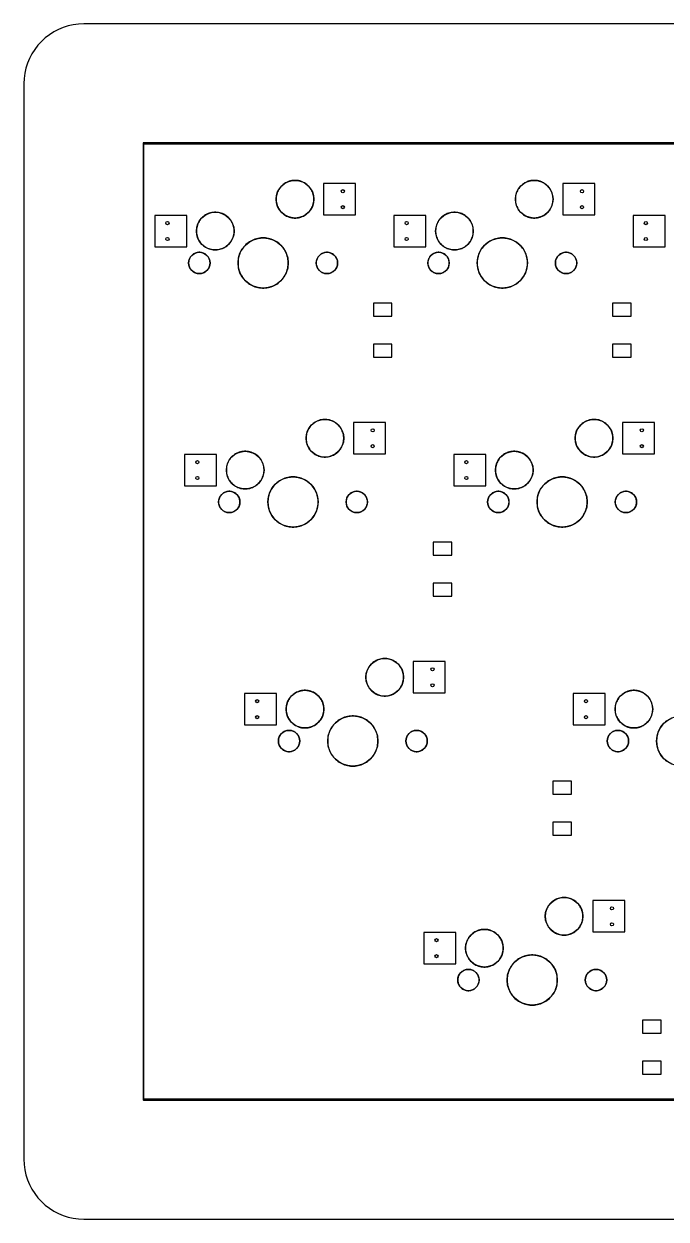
# Model space of a CAD drawing. Header units: millimetres. Extents: x 0 to 248, y 0 to 95.
# Drawn here: x 0 to 51.1, y 0 to 95.2 of the extents above; entities that cross this region are included whole.
import ezdxf

# ---------------------------------------------------------------- set-up
doc = ezdxf.new("R2010")
doc.units = ezdxf.units.MM

msp = doc.modelspace()

# ---------------------------------------------------------------- linework, layer by layer
at = {"layer": '16_copper'}
for points in [[(26.415, 82.53), (23.865, 82.53), (23.865, 80.03), (26.415, 80.03)], [(45.465, 82.53), (42.915, 82.53), (42.915, 80.03), (45.465, 80.03)], [(12.965, 79.99), (10.415, 79.99), (10.415, 77.49), (12.965, 77.49)], [(32.015, 79.99), (29.465, 79.99), (29.465, 77.49), (32.015, 77.49)], [(51.065, 79.99), (48.515, 79.99), (48.515, 77.49), (51.065, 77.49)], [(29.312, 72.996), (27.838, 72.996), (27.838, 71.959), (29.312, 71.959)], [(48.362, 72.996), (46.888, 72.996), (46.888, 71.959), (48.362, 71.959)], [(29.312, 69.726), (27.838, 69.726), (27.838, 68.689), (29.312, 68.689)], [(48.362, 69.726), (46.888, 69.726), (46.888, 68.689), (48.362, 68.689)], [(28.796, 63.48), (26.246, 63.48), (26.246, 60.98), (28.796, 60.98)], [(50.227, 63.48), (47.678, 63.48), (47.678, 60.98), (50.227, 60.98)], [(15.346, 60.94), (12.796, 60.94), (12.796, 58.44), (15.346, 58.44)], [(36.778, 60.94), (34.227, 60.94), (34.227, 58.44), (36.778, 58.44)], [(34.075, 53.946), (32.601, 53.946), (32.601, 52.909), (34.075, 52.909)], [(34.075, 50.676), (32.601, 50.676), (32.601, 49.639), (34.075, 49.639)], [(33.559, 44.43), (31.009, 44.43), (31.009, 41.93), (33.559, 41.93)], [(20.109, 41.89), (17.559, 41.89), (17.559, 39.39), (20.109, 39.39)], [(46.303, 41.89), (43.753, 41.89), (43.753, 39.39), (46.303, 39.39)], [(43.599, 34.896), (42.126, 34.896), (42.126, 33.859), (43.599, 33.859)], [(43.599, 31.626), (42.126, 31.626), (42.126, 30.589), (43.599, 30.589)], [(47.846, 25.38), (45.296, 25.38), (45.296, 22.88), (47.846, 22.88)], [(34.396, 22.84), (31.846, 22.84), (31.846, 20.34), (34.396, 20.34)], [(50.743, 15.846), (49.269, 15.846), (49.269, 14.809), (50.743, 14.809)], [(50.743, 12.576), (49.269, 12.576), (49.269, 11.539), (50.743, 11.539)]]:
    msp.add_lwpolyline(points, close=True, dxfattribs=at)
at = {"layer": '1_copper'}
msp.add_lwpolyline([(238.125, 85.763), (9.525, 85.763), (9.524, 85.763), (9.523, 85.763), (9.517, 85.761), (9.51, 85.76), (9.509, 85.759), (9.508, 85.759), (9.503, 85.755), (9.497, 85.751), (9.497, 85.75), (9.496, 85.75), (9.493, 85.744), (9.489, 85.738), (9.489, 85.737), (9.489, 85.736), (9.487, 85.725), (9.487, 9.525), (9.487, 9.524), (9.487, 9.523), (9.489, 9.517), (9.49, 9.51), (9.491, 9.509), (9.491, 9.508), (9.495, 9.503), (9.499, 9.497), (9.5, 9.497), (9.5, 9.496), (9.506, 9.493), (9.512, 9.489), (9.513, 9.489), (9.514, 9.489), (9.525, 9.487), (238.125, 9.487)], dxfattribs=at)
msp.add_lwpolyline([(9.563, 9.563), (9.563, 85.687), (238.087, 85.687), (238.087, 9.563)], close=True, dxfattribs=at)
at = {"layer": 'drills_NPTH'}
for centre, radius in [((21.59, 81.28), 1.5), ((40.64, 81.28), 1.5), ((15.24, 78.74), 1.5), ((34.29, 78.74), 1.5), ((19.05, 76.2), 2), ((38.1, 76.2), 2), ((13.97, 76.2), 0.85), ((24.13, 76.2), 0.85), ((33.02, 76.2), 0.85), ((43.18, 76.2), 0.85), ((23.971, 62.23), 1.5), ((45.403, 62.23), 1.5), ((17.621, 59.69), 1.5), ((39.053, 59.69), 1.5), ((21.431, 57.15), 2), ((42.863, 57.15), 2), ((16.351, 57.15), 0.85), ((26.511, 57.15), 0.85), ((37.782, 57.15), 0.85), ((47.943, 57.15), 0.85), ((28.734, 43.18), 1.5), ((22.384, 40.64), 1.5), ((48.578, 40.64), 1.5), ((26.194, 38.1), 2), ((52.388, 38.1), 2), ((21.114, 38.1), 0.85), ((31.274, 38.1), 0.85), ((47.308, 38.1), 0.85), ((43.021, 24.13), 1.5), ((36.671, 21.59), 1.5), ((40.481, 19.05), 2), ((35.401, 19.05), 0.85), ((45.561, 19.05), 0.85)]:
    msp.add_circle(centre, radius, dxfattribs=at)
at = {"layer": 'drills_PTH'}
for centre in [(25.4, 81.915), (44.45, 81.915), (25.4, 80.645), (44.45, 80.645), (11.43, 79.375), (30.48, 79.375), (49.53, 79.375), (11.43, 78.105), (30.48, 78.105), (49.53, 78.105), (27.781, 62.865), (49.213, 62.865), (27.781, 61.595), (49.213, 61.595), (13.811, 60.325), (35.242, 60.325), (13.811, 59.055), (35.242, 59.055), (32.544, 43.815), (32.544, 42.545), (18.574, 41.275), (44.768, 41.275), (18.574, 40.005), (44.768, 40.005), (46.831, 24.765), (46.831, 23.495), (32.861, 22.225), (32.861, 20.955)]:
    msp.add_circle(centre, 0.125, dxfattribs=at)
at = {"layer": 'holes'}
for points in [[(20.09, 81.226), (20.098, 81.12), (20.113, 81.014), (20.136, 80.909), (20.166, 80.806), (20.203, 80.706), (20.248, 80.608), (20.299, 80.514), (20.357, 80.424), (20.421, 80.338), (20.491, 80.257), (20.567, 80.181), (20.648, 80.111), (20.734, 80.047), (20.824, 79.989), (20.918, 79.938), (21.016, 79.893), (21.116, 79.856), (21.219, 79.826), (21.324, 79.803), (21.43, 79.788), (21.536, 79.78), (21.644, 79.78), (21.75, 79.788), (21.857, 79.803), (21.961, 79.826), (22.064, 79.856), (22.164, 79.893), (22.262, 79.938), (22.356, 79.989), (22.446, 80.047), (22.532, 80.111), (22.613, 80.181), (22.689, 80.257), (22.759, 80.338), (22.823, 80.424), (22.881, 80.514), (22.932, 80.608), (22.977, 80.706), (23.014, 80.806), (23.044, 80.909), (23.067, 81.014), (23.082, 81.12), (23.09, 81.226), (23.09, 81.334), (23.082, 81.44), (23.067, 81.547), (23.044, 81.651), (23.014, 81.754), (22.977, 81.854), (22.932, 81.952), (22.881, 82.046), (22.823, 82.136), (22.759, 82.222), (22.689, 82.303), (22.613, 82.379), (22.532, 82.449), (22.446, 82.513), (22.356, 82.571), (22.262, 82.622), (22.164, 82.667), (22.064, 82.704), (21.961, 82.734), (21.857, 82.757), (21.75, 82.772), (21.644, 82.78), (21.536, 82.78), (21.43, 82.772), (21.324, 82.757), (21.219, 82.734), (21.116, 82.704), (21.016, 82.667), (20.918, 82.622), (20.824, 82.571), (20.734, 82.513), (20.648, 82.449), (20.567, 82.379), (20.491, 82.303), (20.421, 82.222), (20.357, 82.136), (20.299, 82.046), (20.248, 81.952), (20.203, 81.854), (20.166, 81.754), (20.136, 81.651), (20.113, 81.547), (20.098, 81.44), (20.09, 81.334), (20.09, 81.226)], [(39.14, 81.226), (39.148, 81.12), (39.163, 81.014), (39.186, 80.909), (39.216, 80.806), (39.253, 80.706), (39.298, 80.608), (39.349, 80.514), (39.407, 80.424), (39.471, 80.338), (39.541, 80.257), (39.617, 80.181), (39.698, 80.111), (39.784, 80.047), (39.874, 79.989), (39.968, 79.938), (40.066, 79.893), (40.166, 79.856), (40.269, 79.826), (40.373, 79.803), (40.48, 79.788), (40.586, 79.78), (40.694, 79.78), (40.8, 79.788), (40.907, 79.803), (41.011, 79.826), (41.114, 79.856), (41.214, 79.893), (41.312, 79.938), (41.406, 79.989), (41.496, 80.047), (41.582, 80.111), (41.663, 80.181), (41.739, 80.257), (41.809, 80.338), (41.873, 80.424), (41.931, 80.514), (41.982, 80.608), (42.027, 80.706), (42.064, 80.806), (42.094, 80.909), (42.117, 81.014), (42.132, 81.12), (42.14, 81.226), (42.14, 81.334), (42.132, 81.44), (42.117, 81.547), (42.094, 81.651), (42.064, 81.754), (42.027, 81.854), (41.982, 81.952), (41.931, 82.046), (41.873, 82.136), (41.809, 82.222), (41.739, 82.303), (41.663, 82.379), (41.582, 82.449), (41.496, 82.513), (41.406, 82.571), (41.312, 82.622), (41.214, 82.667), (41.114, 82.704), (41.011, 82.734), (40.907, 82.757), (40.8, 82.772), (40.694, 82.78), (40.586, 82.78), (40.48, 82.772), (40.373, 82.757), (40.269, 82.734), (40.166, 82.704), (40.066, 82.667), (39.968, 82.622), (39.874, 82.571), (39.784, 82.513), (39.698, 82.449), (39.617, 82.379), (39.541, 82.303), (39.471, 82.222), (39.407, 82.136), (39.349, 82.046), (39.298, 81.952), (39.253, 81.854), (39.216, 81.754), (39.186, 81.651), (39.163, 81.547), (39.148, 81.44), (39.14, 81.334), (39.14, 81.226)], [(13.74, 78.686), (13.748, 78.58), (13.763, 78.474), (13.786, 78.369), (13.816, 78.266), (13.853, 78.166), (13.898, 78.068), (13.949, 77.974), (14.007, 77.884), (14.071, 77.798), (14.141, 77.717), (14.217, 77.641), (14.298, 77.571), (14.384, 77.507), (14.474, 77.449), (14.568, 77.398), (14.666, 77.353), (14.766, 77.316), (14.869, 77.286), (14.974, 77.263), (15.08, 77.248), (15.186, 77.24), (15.294, 77.24), (15.4, 77.248), (15.507, 77.263), (15.611, 77.286), (15.714, 77.316), (15.814, 77.353), (15.912, 77.398), (16.006, 77.449), (16.096, 77.507), (16.182, 77.571), (16.263, 77.641), (16.339, 77.717), (16.409, 77.798), (16.473, 77.884), (16.531, 77.974), (16.582, 78.068), (16.627, 78.166), (16.664, 78.266), (16.694, 78.369), (16.717, 78.474), (16.732, 78.58), (16.74, 78.686), (16.74, 78.794), (16.732, 78.9), (16.717, 79.007), (16.694, 79.111), (16.664, 79.214), (16.627, 79.314), (16.582, 79.412), (16.531, 79.506), (16.473, 79.596), (16.409, 79.682), (16.339, 79.763), (16.263, 79.839), (16.182, 79.909), (16.096, 79.973), (16.006, 80.031), (15.912, 80.082), (15.814, 80.127), (15.714, 80.164), (15.611, 80.194), (15.507, 80.217), (15.4, 80.232), (15.294, 80.24), (15.186, 80.24), (15.08, 80.232), (14.974, 80.217), (14.869, 80.194), (14.766, 80.164), (14.666, 80.127), (14.568, 80.082), (14.474, 80.031), (14.384, 79.973), (14.298, 79.909), (14.217, 79.839), (14.141, 79.763), (14.071, 79.682), (14.007, 79.596), (13.949, 79.506), (13.898, 79.412), (13.853, 79.314), (13.816, 79.214), (13.786, 79.111), (13.763, 79.007), (13.748, 78.9), (13.74, 78.794), (13.74, 78.686)], [(32.79, 78.686), (32.798, 78.58), (32.813, 78.474), (32.836, 78.369), (32.866, 78.266), (32.903, 78.166), (32.948, 78.068), (32.999, 77.974), (33.057, 77.884), (33.121, 77.798), (33.191, 77.717), (33.267, 77.641), (33.348, 77.571), (33.434, 77.507), (33.524, 77.449), (33.618, 77.398), (33.716, 77.353), (33.816, 77.316), (33.919, 77.286), (34.023, 77.263), (34.13, 77.248), (34.236, 77.24), (34.344, 77.24), (34.45, 77.248), (34.556, 77.263), (34.661, 77.286), (34.764, 77.316), (34.864, 77.353), (34.962, 77.398), (35.056, 77.449), (35.146, 77.507), (35.232, 77.571), (35.313, 77.641), (35.389, 77.717), (35.459, 77.798), (35.523, 77.884), (35.581, 77.974), (35.632, 78.068), (35.677, 78.166), (35.714, 78.266), (35.744, 78.369), (35.767, 78.474), (35.782, 78.58), (35.79, 78.686), (35.79, 78.794), (35.782, 78.9), (35.767, 79.007), (35.744, 79.111), (35.714, 79.214), (35.677, 79.314), (35.632, 79.412), (35.581, 79.506), (35.523, 79.596), (35.459, 79.682), (35.389, 79.763), (35.313, 79.839), (35.232, 79.909), (35.146, 79.973), (35.056, 80.031), (34.962, 80.082), (34.864, 80.127), (34.764, 80.164), (34.661, 80.194), (34.556, 80.217), (34.45, 80.232), (34.344, 80.24), (34.236, 80.24), (34.13, 80.232), (34.023, 80.217), (33.919, 80.194), (33.816, 80.164), (33.716, 80.127), (33.618, 80.082), (33.524, 80.031), (33.434, 79.973), (33.348, 79.909), (33.267, 79.839), (33.191, 79.763), (33.121, 79.682), (33.057, 79.596), (32.999, 79.506), (32.948, 79.412), (32.903, 79.314), (32.866, 79.214), (32.836, 79.111), (32.813, 79.007), (32.798, 78.9), (32.79, 78.794), (32.79, 78.686)], [(17.05, 76.14), (17.057, 76.019), (17.072, 75.899), (17.094, 75.78), (17.123, 75.663), (17.159, 75.547), (17.201, 75.434), (17.251, 75.324), (17.307, 75.217), (17.37, 75.114), (17.438, 75.014), (17.513, 74.919), (17.593, 74.829), (17.679, 74.743), (17.769, 74.663), (17.864, 74.588), (17.964, 74.52), (18.067, 74.457), (18.174, 74.401), (18.284, 74.351), (18.397, 74.309), (18.513, 74.273), (18.63, 74.244), (18.749, 74.222), (18.869, 74.207), (18.99, 74.2), (19.11, 74.2), (19.231, 74.207), (19.351, 74.222), (19.47, 74.244), (19.587, 74.273), (19.703, 74.309), (19.816, 74.351), (19.926, 74.401), (20.033, 74.457), (20.136, 74.52), (20.236, 74.588), (20.331, 74.663), (20.421, 74.743), (20.507, 74.829), (20.587, 74.919), (20.662, 75.014), (20.73, 75.114), (20.793, 75.217), (20.849, 75.324), (20.899, 75.434), (20.941, 75.547), (20.977, 75.663), (21.006, 75.78), (21.028, 75.899), (21.043, 76.019), (21.05, 76.14), (21.05, 76.26), (21.043, 76.381), (21.028, 76.501), (21.006, 76.62), (20.977, 76.737), (20.941, 76.853), (20.899, 76.966), (20.849, 77.076), (20.793, 77.183), (20.73, 77.286), (20.662, 77.386), (20.587, 77.481), (20.507, 77.571), (20.421, 77.657), (20.331, 77.737), (20.236, 77.812), (20.136, 77.88), (20.033, 77.943), (19.926, 77.999), (19.816, 78.049), (19.703, 78.091), (19.587, 78.127), (19.47, 78.156), (19.351, 78.178), (19.231, 78.193), (19.11, 78.2), (18.99, 78.2), (18.869, 78.193), (18.749, 78.178), (18.63, 78.156), (18.513, 78.127), (18.397, 78.091), (18.284, 78.049), (18.174, 77.999), (18.067, 77.943), (17.964, 77.88), (17.864, 77.812), (17.769, 77.737), (17.679, 77.657), (17.593, 77.571), (17.513, 77.481), (17.438, 77.386), (17.37, 77.286), (17.307, 77.183), (17.251, 77.076), (17.201, 76.966), (17.159, 76.853), (17.123, 76.737), (17.094, 76.62), (17.072, 76.501), (17.057, 76.381), (17.05, 76.26), (17.05, 76.14)], [(36.1, 76.14), (36.107, 76.019), (36.122, 75.899), (36.144, 75.78), (36.173, 75.663), (36.209, 75.547), (36.251, 75.434), (36.301, 75.324), (36.357, 75.217), (36.42, 75.114), (36.488, 75.014), (36.563, 74.919), (36.643, 74.829), (36.729, 74.743), (36.819, 74.663), (36.914, 74.588), (37.014, 74.52), (37.117, 74.457), (37.224, 74.401), (37.334, 74.351), (37.447, 74.309), (37.563, 74.273), (37.68, 74.244), (37.799, 74.222), (37.919, 74.207), (38.04, 74.2), (38.16, 74.2), (38.281, 74.207), (38.401, 74.222), (38.52, 74.244), (38.637, 74.273), (38.753, 74.309), (38.866, 74.351), (38.976, 74.401), (39.083, 74.457), (39.186, 74.52), (39.286, 74.588), (39.381, 74.663), (39.471, 74.743), (39.557, 74.829), (39.637, 74.919), (39.712, 75.014), (39.78, 75.114), (39.843, 75.217), (39.899, 75.324), (39.949, 75.434), (39.991, 75.547), (40.027, 75.663), (40.056, 75.78), (40.078, 75.899), (40.093, 76.019), (40.1, 76.14), (40.1, 76.26), (40.093, 76.381), (40.078, 76.501), (40.056, 76.62), (40.027, 76.737), (39.991, 76.853), (39.949, 76.966), (39.899, 77.076), (39.843, 77.183), (39.78, 77.286), (39.712, 77.386), (39.637, 77.481), (39.557, 77.571), (39.471, 77.657), (39.381, 77.737), (39.286, 77.812), (39.186, 77.88), (39.083, 77.943), (38.976, 77.999), (38.866, 78.049), (38.753, 78.091), (38.637, 78.127), (38.52, 78.156), (38.401, 78.178), (38.281, 78.193), (38.16, 78.2), (38.04, 78.2), (37.919, 78.193), (37.799, 78.178), (37.68, 78.156), (37.563, 78.127), (37.447, 78.091), (37.334, 78.049), (37.224, 77.999), (37.117, 77.943), (37.014, 77.88), (36.914, 77.812), (36.819, 77.737), (36.729, 77.657), (36.643, 77.571), (36.563, 77.481), (36.488, 77.386), (36.42, 77.286), (36.357, 77.183), (36.301, 77.076), (36.251, 76.966), (36.209, 76.853), (36.173, 76.737), (36.144, 76.62), (36.122, 76.501), (36.107, 76.381), (36.1, 76.26), (36.1, 76.14)], [(13.12, 76.163), (13.126, 76.089), (13.139, 76.016), (13.159, 75.944), (13.184, 75.874), (13.215, 75.807), (13.252, 75.743), (13.295, 75.682), (13.343, 75.625), (13.395, 75.573), (13.452, 75.525), (13.513, 75.482), (13.577, 75.445), (13.644, 75.414), (13.714, 75.389), (13.786, 75.369), (13.859, 75.356), (13.933, 75.35), (14.007, 75.35), (14.081, 75.356), (14.154, 75.369), (14.226, 75.389), (14.296, 75.414), (14.363, 75.445), (14.427, 75.482), (14.488, 75.525), (14.545, 75.573), (14.597, 75.625), (14.645, 75.682), (14.688, 75.743), (14.725, 75.807), (14.756, 75.874), (14.781, 75.944), (14.801, 76.016), (14.814, 76.089), (14.82, 76.163), (14.82, 76.237), (14.814, 76.311), (14.801, 76.384), (14.781, 76.456), (14.756, 76.526), (14.725, 76.593), (14.688, 76.657), (14.645, 76.718), (14.597, 76.775), (14.545, 76.827), (14.488, 76.875), (14.427, 76.918), (14.363, 76.955), (14.296, 76.986), (14.226, 77.011), (14.154, 77.031), (14.081, 77.044), (14.007, 77.05), (13.933, 77.05), (13.859, 77.044), (13.786, 77.031), (13.714, 77.011), (13.644, 76.986), (13.577, 76.955), (13.513, 76.918), (13.452, 76.875), (13.395, 76.827), (13.343, 76.775), (13.295, 76.718), (13.252, 76.657), (13.215, 76.593), (13.184, 76.526), (13.159, 76.456), (13.139, 76.384), (13.126, 76.311), (13.12, 76.237), (13.12, 76.163)], [(23.28, 76.163), (23.286, 76.089), (23.299, 76.016), (23.319, 75.944), (23.344, 75.874), (23.375, 75.807), (23.412, 75.743), (23.455, 75.682), (23.503, 75.625), (23.555, 75.573), (23.612, 75.525), (23.673, 75.482), (23.737, 75.445), (23.804, 75.414), (23.874, 75.389), (23.946, 75.369), (24.019, 75.356), (24.093, 75.35), (24.167, 75.35), (24.241, 75.356), (24.314, 75.369), (24.386, 75.389), (24.456, 75.414), (24.523, 75.445), (24.587, 75.482), (24.648, 75.525), (24.705, 75.573), (24.757, 75.625), (24.805, 75.682), (24.848, 75.743), (24.885, 75.807), (24.916, 75.874), (24.941, 75.944), (24.961, 76.016), (24.974, 76.089), (24.98, 76.163), (24.98, 76.237), (24.974, 76.311), (24.961, 76.384), (24.941, 76.456), (24.916, 76.526), (24.885, 76.593), (24.848, 76.657), (24.805, 76.718), (24.757, 76.775), (24.705, 76.827), (24.648, 76.875), (24.587, 76.918), (24.523, 76.955), (24.456, 76.986), (24.386, 77.011), (24.314, 77.031), (24.241, 77.044), (24.167, 77.05), (24.093, 77.05), (24.019, 77.044), (23.946, 77.031), (23.874, 77.011), (23.804, 76.986), (23.737, 76.955), (23.673, 76.918), (23.612, 76.875), (23.555, 76.827), (23.503, 76.775), (23.455, 76.718), (23.412, 76.657), (23.375, 76.593), (23.344, 76.526), (23.319, 76.456), (23.299, 76.384), (23.286, 76.311), (23.28, 76.237), (23.28, 76.163)], [(32.17, 76.163), (32.176, 76.089), (32.189, 76.016), (32.209, 75.944), (32.234, 75.874), (32.265, 75.807), (32.302, 75.743), (32.345, 75.682), (32.393, 75.625), (32.445, 75.573), (32.502, 75.525), (32.563, 75.482), (32.627, 75.445), (32.694, 75.414), (32.764, 75.389), (32.836, 75.369), (32.909, 75.356), (32.983, 75.35), (33.057, 75.35), (33.131, 75.356), (33.204, 75.369), (33.276, 75.389), (33.346, 75.414), (33.413, 75.445), (33.477, 75.482), (33.538, 75.525), (33.595, 75.573), (33.647, 75.625), (33.695, 75.682), (33.738, 75.743), (33.775, 75.807), (33.806, 75.874), (33.831, 75.944), (33.851, 76.016), (33.864, 76.089), (33.87, 76.163), (33.87, 76.237), (33.864, 76.311), (33.851, 76.384), (33.831, 76.456), (33.806, 76.526), (33.775, 76.593), (33.738, 76.657), (33.695, 76.718), (33.647, 76.775), (33.595, 76.827), (33.538, 76.875), (33.477, 76.918), (33.413, 76.955), (33.346, 76.986), (33.276, 77.011), (33.204, 77.031), (33.131, 77.044), (33.057, 77.05), (32.983, 77.05), (32.909, 77.044), (32.836, 77.031), (32.764, 77.011), (32.694, 76.986), (32.627, 76.955), (32.563, 76.918), (32.502, 76.875), (32.445, 76.827), (32.393, 76.775), (32.345, 76.718), (32.302, 76.657), (32.265, 76.593), (32.234, 76.526), (32.209, 76.456), (32.189, 76.384), (32.176, 76.311), (32.17, 76.237), (32.17, 76.163)], [(42.33, 76.163), (42.336, 76.089), (42.349, 76.016), (42.369, 75.944), (42.394, 75.874), (42.425, 75.807), (42.462, 75.743), (42.505, 75.682), (42.553, 75.625), (42.605, 75.573), (42.662, 75.525), (42.723, 75.482), (42.787, 75.445), (42.854, 75.414), (42.924, 75.389), (42.996, 75.369), (43.069, 75.356), (43.143, 75.35), (43.217, 75.35), (43.291, 75.356), (43.364, 75.369), (43.436, 75.389), (43.506, 75.414), (43.573, 75.445), (43.637, 75.482), (43.698, 75.525), (43.755, 75.573), (43.807, 75.625), (43.855, 75.682), (43.898, 75.743), (43.935, 75.807), (43.966, 75.874), (43.991, 75.944), (44.011, 76.016), (44.024, 76.089), (44.03, 76.163), (44.03, 76.237), (44.024, 76.311), (44.011, 76.384), (43.991, 76.456), (43.966, 76.526), (43.935, 76.593), (43.898, 76.657), (43.855, 76.718), (43.807, 76.775), (43.755, 76.827), (43.698, 76.875), (43.637, 76.918), (43.573, 76.955), (43.506, 76.986), (43.436, 77.011), (43.364, 77.031), (43.291, 77.044), (43.217, 77.05), (43.143, 77.05), (43.069, 77.044), (42.996, 77.031), (42.924, 77.011), (42.854, 76.986), (42.787, 76.955), (42.723, 76.918), (42.662, 76.875), (42.605, 76.827), (42.553, 76.775), (42.505, 76.718), (42.462, 76.657), (42.425, 76.593), (42.394, 76.526), (42.369, 76.456), (42.349, 76.384), (42.336, 76.311), (42.33, 76.237), (42.33, 76.163)], [(22.471, 62.176), (22.479, 62.07), (22.494, 61.964), (22.517, 61.859), (22.547, 61.756), (22.585, 61.656), (22.629, 61.558), (22.68, 61.464), (22.738, 61.374), (22.803, 61.288), (22.873, 61.207), (22.948, 61.131), (23.029, 61.061), (23.115, 60.997), (23.205, 60.939), (23.299, 60.888), (23.397, 60.843), (23.497, 60.806), (23.6, 60.776), (23.705, 60.753), (23.811, 60.738), (23.918, 60.73), (24.025, 60.73), (24.132, 60.738), (24.238, 60.753), (24.342, 60.776), (24.445, 60.806), (24.546, 60.843), (24.643, 60.888), (24.737, 60.939), (24.827, 60.997), (24.913, 61.061), (24.994, 61.131), (25.07, 61.207), (25.14, 61.288), (25.204, 61.374), (25.262, 61.464), (25.313, 61.558), (25.358, 61.656), (25.395, 61.756), (25.426, 61.859), (25.448, 61.964), (25.464, 62.07), (25.471, 62.176), (25.471, 62.284), (25.464, 62.39), (25.448, 62.497), (25.426, 62.601), (25.395, 62.704), (25.358, 62.804), (25.313, 62.902), (25.262, 62.996), (25.204, 63.086), (25.14, 63.172), (25.07, 63.253), (24.994, 63.329), (24.913, 63.399), (24.827, 63.463), (24.737, 63.521), (24.643, 63.572), (24.546, 63.617), (24.445, 63.654), (24.342, 63.684), (24.238, 63.707), (24.132, 63.722), (24.025, 63.73), (23.918, 63.73), (23.811, 63.722), (23.705, 63.707), (23.6, 63.684), (23.497, 63.654), (23.397, 63.617), (23.299, 63.572), (23.205, 63.521), (23.115, 63.463), (23.029, 63.399), (22.948, 63.329), (22.873, 63.253), (22.803, 63.172), (22.738, 63.086), (22.68, 62.996), (22.629, 62.902), (22.585, 62.804), (22.547, 62.704), (22.517, 62.601), (22.494, 62.497), (22.479, 62.39), (22.471, 62.284), (22.471, 62.176)], [(43.903, 62.176), (43.91, 62.07), (43.925, 61.964), (43.948, 61.859), (43.978, 61.756), (44.016, 61.656), (44.06, 61.558), (44.112, 61.464), (44.17, 61.374), (44.234, 61.288), (44.304, 61.207), (44.38, 61.131), (44.461, 61.061), (44.546, 60.997), (44.637, 60.939), (44.731, 60.888), (44.828, 60.843), (44.928, 60.806), (45.031, 60.776), (45.136, 60.753), (45.242, 60.738), (45.349, 60.73), (45.456, 60.73), (45.563, 60.738), (45.669, 60.753), (45.774, 60.776), (45.877, 60.806), (45.977, 60.843), (46.074, 60.888), (46.168, 60.939), (46.259, 60.997), (46.344, 61.061), (46.425, 61.131), (46.501, 61.207), (46.571, 61.288), (46.635, 61.374), (46.693, 61.464), (46.745, 61.558), (46.789, 61.656), (46.827, 61.756), (46.857, 61.859), (46.88, 61.964), (46.895, 62.07), (46.903, 62.176), (46.903, 62.284), (46.895, 62.39), (46.88, 62.497), (46.857, 62.601), (46.827, 62.704), (46.789, 62.804), (46.745, 62.902), (46.693, 62.996), (46.635, 63.086), (46.571, 63.172), (46.501, 63.253), (46.425, 63.329), (46.344, 63.399), (46.259, 63.463), (46.168, 63.521), (46.074, 63.572), (45.977, 63.617), (45.877, 63.654), (45.774, 63.684), (45.669, 63.707), (45.563, 63.722), (45.456, 63.73), (45.349, 63.73), (45.242, 63.722), (45.136, 63.707), (45.031, 63.684), (44.928, 63.654), (44.828, 63.617), (44.731, 63.572), (44.637, 63.521), (44.546, 63.463), (44.461, 63.399), (44.38, 63.329), (44.304, 63.253), (44.234, 63.172), (44.17, 63.086), (44.112, 62.996), (44.06, 62.902), (44.016, 62.804), (43.978, 62.704), (43.948, 62.601), (43.925, 62.497), (43.91, 62.39), (43.903, 62.284), (43.903, 62.176)], [(16.121, 59.636), (16.129, 59.53), (16.144, 59.424), (16.167, 59.319), (16.197, 59.216), (16.235, 59.116), (16.279, 59.018), (16.33, 58.924), (16.388, 58.834), (16.453, 58.748), (16.523, 58.667), (16.598, 58.591), (16.679, 58.521), (16.765, 58.457), (16.855, 58.399), (16.949, 58.348), (17.047, 58.303), (17.147, 58.266), (17.25, 58.236), (17.355, 58.213), (17.461, 58.198), (17.568, 58.19), (17.675, 58.19), (17.782, 58.198), (17.888, 58.213), (17.992, 58.236), (18.095, 58.266), (18.196, 58.303), (18.293, 58.348), (18.387, 58.399), (18.477, 58.457), (18.563, 58.521), (18.644, 58.591), (18.72, 58.667), (18.79, 58.748), (18.854, 58.834), (18.912, 58.924), (18.963, 59.018), (19.008, 59.116), (19.045, 59.216), (19.076, 59.319), (19.098, 59.424), (19.114, 59.53), (19.121, 59.636), (19.121, 59.744), (19.114, 59.85), (19.098, 59.957), (19.076, 60.061), (19.045, 60.164), (19.008, 60.264), (18.963, 60.362), (18.912, 60.456), (18.854, 60.546), (18.79, 60.632), (18.72, 60.713), (18.644, 60.789), (18.563, 60.859), (18.477, 60.923), (18.387, 60.981), (18.293, 61.032), (18.196, 61.077), (18.095, 61.114), (17.992, 61.144), (17.888, 61.167), (17.782, 61.182), (17.675, 61.19), (17.568, 61.19), (17.461, 61.182), (17.355, 61.167), (17.25, 61.144), (17.147, 61.114), (17.047, 61.077), (16.949, 61.032), (16.855, 60.981), (16.765, 60.923), (16.679, 60.859), (16.598, 60.789), (16.523, 60.713), (16.453, 60.632), (16.388, 60.546), (16.33, 60.456), (16.279, 60.362), (16.235, 60.264), (16.197, 60.164), (16.167, 60.061), (16.144, 59.957), (16.129, 59.85), (16.121, 59.744), (16.121, 59.636)], [(37.553, 59.636), (37.56, 59.53), (37.575, 59.424), (37.598, 59.319), (37.628, 59.216), (37.666, 59.116), (37.71, 59.018), (37.762, 58.924), (37.82, 58.834), (37.884, 58.748), (37.954, 58.667), (38.03, 58.591), (38.111, 58.521), (38.196, 58.457), (38.287, 58.399), (38.381, 58.348), (38.478, 58.303), (38.579, 58.266), (38.681, 58.236), (38.786, 58.213), (38.892, 58.198), (38.999, 58.19), (39.106, 58.19), (39.213, 58.198), (39.319, 58.213), (39.424, 58.236), (39.526, 58.266), (39.627, 58.303), (39.724, 58.348), (39.818, 58.399), (39.909, 58.457), (39.994, 58.521), (40.075, 58.591), (40.151, 58.667), (40.221, 58.748), (40.285, 58.834), (40.343, 58.924), (40.395, 59.018), (40.439, 59.116), (40.477, 59.216), (40.507, 59.319), (40.53, 59.424), (40.545, 59.53), (40.553, 59.636), (40.553, 59.744), (40.545, 59.85), (40.53, 59.957), (40.507, 60.061), (40.477, 60.164), (40.439, 60.264), (40.395, 60.362), (40.343, 60.456), (40.285, 60.546), (40.221, 60.632), (40.151, 60.713), (40.075, 60.789), (39.994, 60.859), (39.909, 60.923), (39.818, 60.981), (39.724, 61.032), (39.627, 61.077), (39.526, 61.114), (39.424, 61.144), (39.319, 61.167), (39.213, 61.182), (39.106, 61.19), (38.999, 61.19), (38.892, 61.182), (38.786, 61.167), (38.681, 61.144), (38.579, 61.114), (38.478, 61.077), (38.381, 61.032), (38.287, 60.981), (38.196, 60.923), (38.111, 60.859), (38.03, 60.789), (37.954, 60.713), (37.884, 60.632), (37.82, 60.546), (37.762, 60.456), (37.71, 60.362), (37.666, 60.264), (37.628, 60.164), (37.598, 60.061), (37.575, 59.957), (37.56, 59.85), (37.553, 59.744), (37.553, 59.636)], [(19.431, 57.09), (19.439, 56.969), (19.453, 56.849), (19.475, 56.73), (19.504, 56.613), (19.54, 56.497), (19.583, 56.384), (19.632, 56.274), (19.688, 56.167), (19.751, 56.064), (19.82, 55.964), (19.894, 55.869), (19.974, 55.779), (20.06, 55.693), (20.15, 55.613), (20.245, 55.538), (20.345, 55.47), (20.448, 55.407), (20.555, 55.351), (20.666, 55.301), (20.779, 55.259), (20.894, 55.223), (21.011, 55.194), (21.13, 55.172), (21.25, 55.157), (21.371, 55.15), (21.492, 55.15), (21.612, 55.157), (21.732, 55.172), (21.851, 55.194), (21.969, 55.223), (22.084, 55.259), (22.197, 55.301), (22.307, 55.351), (22.414, 55.407), (22.518, 55.47), (22.617, 55.538), (22.712, 55.613), (22.803, 55.693), (22.888, 55.779), (22.968, 55.869), (23.043, 55.964), (23.112, 56.064), (23.174, 56.167), (23.23, 56.274), (23.28, 56.384), (23.323, 56.497), (23.359, 56.613), (23.388, 56.73), (23.409, 56.849), (23.424, 56.969), (23.431, 57.09), (23.431, 57.21), (23.424, 57.331), (23.409, 57.451), (23.388, 57.57), (23.359, 57.687), (23.323, 57.803), (23.28, 57.916), (23.23, 58.026), (23.174, 58.133), (23.112, 58.236), (23.043, 58.336), (22.968, 58.431), (22.888, 58.521), (22.803, 58.607), (22.712, 58.687), (22.617, 58.762), (22.518, 58.83), (22.414, 58.893), (22.307, 58.949), (22.197, 58.999), (22.084, 59.041), (21.969, 59.077), (21.851, 59.106), (21.732, 59.128), (21.612, 59.143), (21.492, 59.15), (21.371, 59.15), (21.25, 59.143), (21.13, 59.128), (21.011, 59.106), (20.894, 59.077), (20.779, 59.041), (20.666, 58.999), (20.555, 58.949), (20.448, 58.893), (20.345, 58.83), (20.245, 58.762), (20.15, 58.687), (20.06, 58.607), (19.974, 58.521), (19.894, 58.431), (19.82, 58.336), (19.751, 58.236), (19.688, 58.133), (19.632, 58.026), (19.583, 57.916), (19.54, 57.803), (19.504, 57.687), (19.475, 57.57), (19.453, 57.451), (19.439, 57.331), (19.431, 57.21), (19.431, 57.09)], [(40.863, 57.09), (40.87, 56.969), (40.884, 56.849), (40.906, 56.73), (40.935, 56.613), (40.971, 56.497), (41.014, 56.384), (41.064, 56.274), (41.12, 56.167), (41.182, 56.064), (41.251, 55.964), (41.325, 55.869), (41.406, 55.779), (41.491, 55.693), (41.581, 55.613), (41.677, 55.538), (41.776, 55.47), (41.88, 55.407), (41.987, 55.351), (42.097, 55.301), (42.21, 55.259), (42.325, 55.223), (42.443, 55.194), (42.561, 55.172), (42.681, 55.157), (42.802, 55.15), (42.923, 55.15), (43.044, 55.157), (43.164, 55.172), (43.282, 55.194), (43.4, 55.223), (43.515, 55.259), (43.628, 55.301), (43.738, 55.351), (43.845, 55.407), (43.949, 55.47), (44.048, 55.538), (44.144, 55.613), (44.234, 55.693), (44.319, 55.779), (44.4, 55.869), (44.474, 55.964), (44.543, 56.064), (44.605, 56.167), (44.661, 56.274), (44.711, 56.384), (44.754, 56.497), (44.79, 56.613), (44.819, 56.73), (44.841, 56.849), (44.855, 56.969), (44.863, 57.09), (44.863, 57.21), (44.855, 57.331), (44.841, 57.451), (44.819, 57.57), (44.79, 57.687), (44.754, 57.803), (44.711, 57.916), (44.661, 58.026), (44.605, 58.133), (44.543, 58.236), (44.474, 58.336), (44.4, 58.431), (44.319, 58.521), (44.234, 58.607), (44.144, 58.687), (44.048, 58.762), (43.949, 58.83), (43.845, 58.893), (43.738, 58.949), (43.628, 58.999), (43.515, 59.041), (43.4, 59.077), (43.282, 59.106), (43.164, 59.128), (43.044, 59.143), (42.923, 59.15), (42.802, 59.15), (42.681, 59.143), (42.561, 59.128), (42.443, 59.106), (42.325, 59.077), (42.21, 59.041), (42.097, 58.999), (41.987, 58.949), (41.88, 58.893), (41.776, 58.83), (41.677, 58.762), (41.581, 58.687), (41.491, 58.607), (41.406, 58.521), (41.325, 58.431), (41.251, 58.336), (41.182, 58.236), (41.12, 58.133), (41.064, 58.026), (41.014, 57.916), (40.971, 57.803), (40.935, 57.687), (40.906, 57.57), (40.884, 57.451), (40.87, 57.331), (40.863, 57.21), (40.863, 57.09)], [(15.501, 57.113), (15.508, 57.039), (15.521, 56.966), (15.54, 56.894), (15.565, 56.824), (15.597, 56.757), (15.634, 56.693), (15.676, 56.632), (15.724, 56.575), (15.776, 56.523), (15.833, 56.475), (15.894, 56.432), (15.958, 56.395), (16.026, 56.364), (16.095, 56.339), (16.167, 56.319), (16.24, 56.306), (16.314, 56.3), (16.388, 56.3), (16.462, 56.306), (16.535, 56.319), (16.607, 56.339), (16.677, 56.364), (16.744, 56.395), (16.808, 56.432), (16.869, 56.475), (16.926, 56.523), (16.979, 56.575), (17.026, 56.632), (17.069, 56.693), (17.106, 56.757), (17.137, 56.824), (17.163, 56.894), (17.182, 56.966), (17.195, 57.039), (17.201, 57.113), (17.201, 57.187), (17.195, 57.261), (17.182, 57.334), (17.163, 57.406), (17.137, 57.476), (17.106, 57.543), (17.069, 57.607), (17.026, 57.668), (16.979, 57.725), (16.926, 57.777), (16.869, 57.825), (16.808, 57.868), (16.744, 57.905), (16.677, 57.936), (16.607, 57.961), (16.535, 57.981), (16.462, 57.994), (16.388, 58), (16.314, 58), (16.24, 57.994), (16.167, 57.981), (16.095, 57.961), (16.026, 57.936), (15.958, 57.905), (15.894, 57.868), (15.833, 57.825), (15.776, 57.777), (15.724, 57.725), (15.676, 57.668), (15.634, 57.607), (15.597, 57.543), (15.565, 57.476), (15.54, 57.406), (15.521, 57.334), (15.508, 57.261), (15.501, 57.187), (15.501, 57.113)], [(25.661, 57.113), (25.668, 57.039), (25.681, 56.966), (25.7, 56.894), (25.725, 56.824), (25.757, 56.757), (25.794, 56.693), (25.836, 56.632), (25.884, 56.575), (25.936, 56.523), (25.993, 56.475), (26.054, 56.432), (26.118, 56.395), (26.186, 56.364), (26.255, 56.339), (26.327, 56.319), (26.4, 56.306), (26.474, 56.3), (26.548, 56.3), (26.622, 56.306), (26.695, 56.319), (26.767, 56.339), (26.837, 56.364), (26.904, 56.395), (26.968, 56.432), (27.029, 56.475), (27.086, 56.523), (27.139, 56.575), (27.186, 56.632), (27.229, 56.693), (27.266, 56.757), (27.297, 56.824), (27.323, 56.894), (27.342, 56.966), (27.355, 57.039), (27.361, 57.113), (27.361, 57.187), (27.355, 57.261), (27.342, 57.334), (27.323, 57.406), (27.297, 57.476), (27.266, 57.543), (27.229, 57.607), (27.186, 57.668), (27.139, 57.725), (27.086, 57.777), (27.029, 57.825), (26.968, 57.868), (26.904, 57.905), (26.837, 57.936), (26.767, 57.961), (26.695, 57.981), (26.622, 57.994), (26.548, 58), (26.474, 58), (26.4, 57.994), (26.327, 57.981), (26.255, 57.961), (26.186, 57.936), (26.118, 57.905), (26.054, 57.868), (25.993, 57.825), (25.936, 57.777), (25.884, 57.725), (25.836, 57.668), (25.794, 57.607), (25.757, 57.543), (25.725, 57.476), (25.7, 57.406), (25.681, 57.334), (25.668, 57.261), (25.661, 57.187), (25.661, 57.113)], [(36.933, 57.113), (36.939, 57.039), (36.952, 56.966), (36.971, 56.894), (36.996, 56.824), (37.028, 56.757), (37.065, 56.693), (37.108, 56.632), (37.155, 56.575), (37.208, 56.523), (37.265, 56.475), (37.325, 56.432), (37.39, 56.395), (37.457, 56.364), (37.527, 56.339), (37.598, 56.319), (37.671, 56.306), (37.745, 56.3), (37.82, 56.3), (37.894, 56.306), (37.967, 56.319), (38.038, 56.339), (38.108, 56.364), (38.175, 56.395), (38.24, 56.432), (38.3, 56.475), (38.357, 56.523), (38.41, 56.575), (38.457, 56.632), (38.5, 56.693), (38.537, 56.757), (38.569, 56.824), (38.594, 56.894), (38.613, 56.966), (38.626, 57.039), (38.633, 57.113), (38.633, 57.187), (38.626, 57.261), (38.613, 57.334), (38.594, 57.406), (38.569, 57.476), (38.537, 57.543), (38.5, 57.607), (38.457, 57.668), (38.41, 57.725), (38.357, 57.777), (38.3, 57.825), (38.24, 57.868), (38.175, 57.905), (38.108, 57.936), (38.038, 57.961), (37.967, 57.981), (37.894, 57.994), (37.82, 58), (37.745, 58), (37.671, 57.994), (37.598, 57.981), (37.527, 57.961), (37.457, 57.936), (37.39, 57.905), (37.325, 57.868), (37.265, 57.825), (37.208, 57.777), (37.155, 57.725), (37.108, 57.668), (37.065, 57.607), (37.028, 57.543), (36.996, 57.476), (36.971, 57.406), (36.952, 57.334), (36.939, 57.261), (36.933, 57.187), (36.933, 57.113)], [(47.093, 57.113), (47.099, 57.039), (47.112, 56.966), (47.131, 56.894), (47.156, 56.824), (47.188, 56.757), (47.225, 56.693), (47.268, 56.632), (47.315, 56.575), (47.368, 56.523), (47.425, 56.475), (47.485, 56.432), (47.55, 56.395), (47.617, 56.364), (47.687, 56.339), (47.758, 56.319), (47.831, 56.306), (47.905, 56.3), (47.98, 56.3), (48.054, 56.306), (48.127, 56.319), (48.198, 56.339), (48.268, 56.364), (48.335, 56.395), (48.4, 56.432), (48.46, 56.475), (48.517, 56.523), (48.57, 56.575), (48.617, 56.632), (48.66, 56.693), (48.697, 56.757), (48.729, 56.824), (48.754, 56.894), (48.773, 56.966), (48.786, 57.039), (48.793, 57.113), (48.793, 57.187), (48.786, 57.261), (48.773, 57.334), (48.754, 57.406), (48.729, 57.476), (48.697, 57.543), (48.66, 57.607), (48.617, 57.668), (48.57, 57.725), (48.517, 57.777), (48.46, 57.825), (48.4, 57.868), (48.335, 57.905), (48.268, 57.936), (48.198, 57.961), (48.127, 57.981), (48.054, 57.994), (47.98, 58), (47.905, 58), (47.831, 57.994), (47.758, 57.981), (47.687, 57.961), (47.617, 57.936), (47.55, 57.905), (47.485, 57.868), (47.425, 57.825), (47.368, 57.777), (47.315, 57.725), (47.268, 57.668), (47.225, 57.607), (47.188, 57.543), (47.156, 57.476), (47.131, 57.406), (47.112, 57.334), (47.099, 57.261), (47.093, 57.187), (47.093, 57.113)], [(27.234, 43.126), (27.241, 43.02), (27.257, 42.913), (27.279, 42.809), (27.31, 42.706), (27.347, 42.606), (27.392, 42.508), (27.443, 42.414), (27.501, 42.324), (27.565, 42.238), (27.635, 42.157), (27.711, 42.081), (27.792, 42.011), (27.878, 41.947), (27.968, 41.889), (28.062, 41.838), (28.159, 41.793), (28.26, 41.756), (28.363, 41.726), (28.467, 41.703), (28.573, 41.688), (28.68, 41.68), (28.787, 41.68), (28.894, 41.688), (29, 41.703), (29.105, 41.726), (29.208, 41.756), (29.308, 41.793), (29.406, 41.838), (29.5, 41.889), (29.59, 41.947), (29.676, 42.011), (29.757, 42.081), (29.832, 42.157), (29.902, 42.238), (29.967, 42.324), (30.025, 42.414), (30.076, 42.508), (30.12, 42.606), (30.158, 42.706), (30.188, 42.809), (30.211, 42.913), (30.226, 43.02), (30.234, 43.126), (30.234, 43.234), (30.226, 43.34), (30.211, 43.447), (30.188, 43.551), (30.158, 43.654), (30.12, 43.754), (30.076, 43.852), (30.025, 43.946), (29.967, 44.036), (29.902, 44.122), (29.832, 44.203), (29.757, 44.279), (29.676, 44.349), (29.59, 44.413), (29.5, 44.471), (29.406, 44.522), (29.308, 44.567), (29.208, 44.604), (29.105, 44.634), (29, 44.657), (28.894, 44.672), (28.787, 44.68), (28.68, 44.68), (28.573, 44.672), (28.467, 44.657), (28.363, 44.634), (28.26, 44.604), (28.159, 44.567), (28.062, 44.522), (27.968, 44.471), (27.878, 44.413), (27.792, 44.349), (27.711, 44.279), (27.635, 44.203), (27.565, 44.122), (27.501, 44.036), (27.443, 43.946), (27.392, 43.852), (27.347, 43.754), (27.31, 43.654), (27.279, 43.551), (27.257, 43.447), (27.241, 43.34), (27.234, 43.234), (27.234, 43.126)], [(20.884, 40.586), (20.891, 40.48), (20.907, 40.373), (20.929, 40.269), (20.96, 40.166), (20.997, 40.066), (21.042, 39.968), (21.093, 39.874), (21.151, 39.784), (21.215, 39.698), (21.285, 39.617), (21.361, 39.541), (21.442, 39.471), (21.528, 39.407), (21.618, 39.349), (21.712, 39.298), (21.809, 39.253), (21.91, 39.216), (22.013, 39.186), (22.117, 39.163), (22.223, 39.148), (22.33, 39.14), (22.437, 39.14), (22.544, 39.148), (22.65, 39.163), (22.755, 39.186), (22.858, 39.216), (22.958, 39.253), (23.056, 39.298), (23.15, 39.349), (23.24, 39.407), (23.326, 39.471), (23.407, 39.541), (23.482, 39.617), (23.552, 39.698), (23.617, 39.784), (23.675, 39.874), (23.726, 39.968), (23.77, 40.066), (23.808, 40.166), (23.838, 40.269), (23.861, 40.373), (23.876, 40.48), (23.884, 40.586), (23.884, 40.694), (23.876, 40.8), (23.861, 40.907), (23.838, 41.011), (23.808, 41.114), (23.77, 41.214), (23.726, 41.312), (23.675, 41.406), (23.617, 41.496), (23.552, 41.582), (23.482, 41.663), (23.407, 41.739), (23.326, 41.809), (23.24, 41.873), (23.15, 41.931), (23.056, 41.982), (22.958, 42.027), (22.858, 42.064), (22.755, 42.094), (22.65, 42.117), (22.544, 42.132), (22.437, 42.14), (22.33, 42.14), (22.223, 42.132), (22.117, 42.117), (22.013, 42.094), (21.91, 42.064), (21.809, 42.027), (21.712, 41.982), (21.618, 41.931), (21.528, 41.873), (21.442, 41.809), (21.361, 41.739), (21.285, 41.663), (21.215, 41.582), (21.151, 41.496), (21.093, 41.406), (21.042, 41.312), (20.997, 41.214), (20.96, 41.114), (20.929, 41.011), (20.907, 40.907), (20.891, 40.8), (20.884, 40.694), (20.884, 40.586)], [(47.078, 40.586), (47.085, 40.48), (47.1, 40.373), (47.123, 40.269), (47.153, 40.166), (47.191, 40.066), (47.235, 39.968), (47.287, 39.874), (47.345, 39.784), (47.409, 39.698), (47.479, 39.617), (47.555, 39.541), (47.636, 39.471), (47.721, 39.407), (47.812, 39.349), (47.906, 39.298), (48.003, 39.253), (48.104, 39.216), (48.206, 39.186), (48.311, 39.163), (48.417, 39.148), (48.524, 39.14), (48.631, 39.14), (48.738, 39.148), (48.844, 39.163), (48.949, 39.186), (49.052, 39.216), (49.152, 39.253), (49.249, 39.298), (49.343, 39.349), (49.434, 39.407), (49.519, 39.471), (49.6, 39.541), (49.676, 39.617), (49.746, 39.698), (49.81, 39.784), (49.868, 39.874), (49.92, 39.968), (49.964, 40.066), (50.002, 40.166), (50.032, 40.269), (50.055, 40.373), (50.07, 40.48), (50.078, 40.586), (50.078, 40.694), (50.07, 40.8), (50.055, 40.907), (50.032, 41.011), (50.002, 41.114), (49.964, 41.214), (49.92, 41.312), (49.868, 41.406), (49.81, 41.496), (49.746, 41.582), (49.676, 41.663), (49.6, 41.739), (49.519, 41.809), (49.434, 41.873), (49.343, 41.931), (49.249, 41.982), (49.152, 42.027), (49.052, 42.064), (48.949, 42.094), (48.844, 42.117), (48.738, 42.132), (48.631, 42.14), (48.524, 42.14), (48.417, 42.132), (48.311, 42.117), (48.206, 42.094), (48.104, 42.064), (48.003, 42.027), (47.906, 41.982), (47.812, 41.931), (47.721, 41.873), (47.636, 41.809), (47.555, 41.739), (47.479, 41.663), (47.409, 41.582), (47.345, 41.496), (47.287, 41.406), (47.235, 41.312), (47.191, 41.214), (47.153, 41.114), (47.123, 41.011), (47.1, 40.907), (47.085, 40.8), (47.078, 40.694), (47.078, 40.586)], [(24.194, 38.04), (24.201, 37.919), (24.216, 37.799), (24.237, 37.68), (24.266, 37.563), (24.302, 37.447), (24.345, 37.334), (24.395, 37.224), (24.451, 37.117), (24.513, 37.014), (24.582, 36.914), (24.657, 36.819), (24.737, 36.729), (24.822, 36.643), (24.913, 36.563), (25.008, 36.488), (25.107, 36.42), (25.211, 36.357), (25.318, 36.301), (25.428, 36.251), (25.541, 36.209), (25.656, 36.173), (25.774, 36.144), (25.893, 36.122), (26.013, 36.107), (26.133, 36.1), (26.254, 36.1), (26.375, 36.107), (26.495, 36.122), (26.614, 36.144), (26.731, 36.173), (26.846, 36.209), (26.959, 36.251), (27.07, 36.301), (27.177, 36.357), (27.28, 36.42), (27.38, 36.488), (27.475, 36.563), (27.565, 36.643), (27.651, 36.729), (27.731, 36.819), (27.805, 36.914), (27.874, 37.014), (27.937, 37.117), (27.993, 37.224), (28.042, 37.334), (28.085, 37.447), (28.121, 37.563), (28.15, 37.68), (28.172, 37.799), (28.186, 37.919), (28.194, 38.04), (28.194, 38.16), (28.186, 38.281), (28.172, 38.401), (28.15, 38.52), (28.121, 38.637), (28.085, 38.753), (28.042, 38.866), (27.993, 38.976), (27.937, 39.083), (27.874, 39.186), (27.805, 39.286), (27.731, 39.381), (27.651, 39.471), (27.565, 39.557), (27.475, 39.637), (27.38, 39.712), (27.28, 39.78), (27.177, 39.843), (27.07, 39.899), (26.959, 39.949), (26.846, 39.991), (26.731, 40.027), (26.614, 40.056), (26.495, 40.078), (26.375, 40.093), (26.254, 40.1), (26.133, 40.1), (26.013, 40.093), (25.893, 40.078), (25.774, 40.056), (25.656, 40.027), (25.541, 39.991), (25.428, 39.949), (25.318, 39.899), (25.211, 39.843), (25.107, 39.78), (25.008, 39.712), (24.913, 39.637), (24.822, 39.557), (24.737, 39.471), (24.657, 39.381), (24.582, 39.286), (24.513, 39.186), (24.451, 39.083), (24.395, 38.976), (24.345, 38.866), (24.302, 38.753), (24.266, 38.637), (24.237, 38.52), (24.216, 38.401), (24.201, 38.281), (24.194, 38.16), (24.194, 38.04)], [(20.264, 38.063), (20.27, 37.989), (20.283, 37.916), (20.302, 37.844), (20.328, 37.774), (20.359, 37.707), (20.396, 37.643), (20.439, 37.582), (20.486, 37.525), (20.539, 37.473), (20.596, 37.425), (20.657, 37.382), (20.721, 37.345), (20.788, 37.314), (20.858, 37.289), (20.93, 37.269), (21.003, 37.256), (21.077, 37.25), (21.151, 37.25), (21.225, 37.256), (21.298, 37.269), (21.37, 37.289), (21.439, 37.314), (21.507, 37.345), (21.571, 37.382), (21.632, 37.425), (21.689, 37.473), (21.741, 37.525), (21.789, 37.582), (21.831, 37.643), (21.868, 37.707), (21.9, 37.774), (21.925, 37.844), (21.944, 37.916), (21.957, 37.989), (21.964, 38.063), (21.964, 38.137), (21.957, 38.211), (21.944, 38.284), (21.925, 38.356), (21.9, 38.426), (21.868, 38.493), (21.831, 38.557), (21.789, 38.618), (21.741, 38.675), (21.689, 38.727), (21.632, 38.775), (21.571, 38.818), (21.507, 38.855), (21.439, 38.886), (21.37, 38.911), (21.298, 38.931), (21.225, 38.944), (21.151, 38.95), (21.077, 38.95), (21.003, 38.944), (20.93, 38.931), (20.858, 38.911), (20.788, 38.886), (20.721, 38.855), (20.657, 38.818), (20.596, 38.775), (20.539, 38.727), (20.486, 38.675), (20.439, 38.618), (20.396, 38.557), (20.359, 38.493), (20.328, 38.426), (20.302, 38.356), (20.283, 38.284), (20.27, 38.211), (20.264, 38.137), (20.264, 38.063)], [(30.424, 38.063), (30.43, 37.989), (30.443, 37.916), (30.462, 37.844), (30.488, 37.774), (30.519, 37.707), (30.556, 37.643), (30.599, 37.582), (30.646, 37.525), (30.699, 37.473), (30.756, 37.425), (30.817, 37.382), (30.881, 37.345), (30.948, 37.314), (31.018, 37.289), (31.09, 37.269), (31.163, 37.256), (31.237, 37.25), (31.311, 37.25), (31.385, 37.256), (31.458, 37.269), (31.53, 37.289), (31.599, 37.314), (31.667, 37.345), (31.731, 37.382), (31.792, 37.425), (31.849, 37.473), (31.901, 37.525), (31.949, 37.582), (31.991, 37.643), (32.028, 37.707), (32.06, 37.774), (32.085, 37.844), (32.104, 37.916), (32.117, 37.989), (32.124, 38.063), (32.124, 38.137), (32.117, 38.211), (32.104, 38.284), (32.085, 38.356), (32.06, 38.426), (32.028, 38.493), (31.991, 38.557), (31.949, 38.618), (31.901, 38.675), (31.849, 38.727), (31.792, 38.775), (31.731, 38.818), (31.667, 38.855), (31.599, 38.886), (31.53, 38.911), (31.458, 38.931), (31.385, 38.944), (31.311, 38.95), (31.237, 38.95), (31.163, 38.944), (31.09, 38.931), (31.018, 38.911), (30.948, 38.886), (30.881, 38.855), (30.817, 38.818), (30.756, 38.775), (30.699, 38.727), (30.646, 38.675), (30.599, 38.618), (30.556, 38.557), (30.519, 38.493), (30.488, 38.426), (30.462, 38.356), (30.443, 38.284), (30.43, 38.211), (30.424, 38.137), (30.424, 38.063)], [(46.458, 38.063), (46.464, 37.989), (46.477, 37.916), (46.496, 37.844), (46.521, 37.774), (46.553, 37.707), (46.59, 37.643), (46.633, 37.582), (46.68, 37.525), (46.733, 37.473), (46.79, 37.425), (46.85, 37.382), (46.915, 37.345), (46.982, 37.314), (47.052, 37.289), (47.123, 37.269), (47.196, 37.256), (47.27, 37.25), (47.345, 37.25), (47.419, 37.256), (47.492, 37.269), (47.563, 37.289), (47.633, 37.314), (47.7, 37.345), (47.765, 37.382), (47.825, 37.425), (47.882, 37.473), (47.935, 37.525), (47.982, 37.582), (48.025, 37.643), (48.062, 37.707), (48.094, 37.774), (48.119, 37.844), (48.138, 37.916), (48.151, 37.989), (48.157, 38.063), (48.157, 38.137), (48.151, 38.211), (48.138, 38.284), (48.119, 38.356), (48.094, 38.426), (48.062, 38.493), (48.025, 38.557), (47.982, 38.618), (47.935, 38.675), (47.882, 38.727), (47.825, 38.775), (47.765, 38.818), (47.7, 38.855), (47.633, 38.886), (47.563, 38.911), (47.492, 38.931), (47.419, 38.944), (47.345, 38.95), (47.27, 38.95), (47.196, 38.944), (47.123, 38.931), (47.052, 38.911), (46.982, 38.886), (46.915, 38.855), (46.85, 38.818), (46.79, 38.775), (46.733, 38.727), (46.68, 38.675), (46.633, 38.618), (46.59, 38.557), (46.553, 38.493), (46.521, 38.426), (46.496, 38.356), (46.477, 38.284), (46.464, 38.211), (46.458, 38.137), (46.458, 38.063)], [(41.521, 24.076), (41.529, 23.97), (41.544, 23.864), (41.567, 23.759), (41.597, 23.656), (41.635, 23.556), (41.679, 23.458), (41.73, 23.364), (41.788, 23.274), (41.853, 23.188), (41.923, 23.107), (41.998, 23.031), (42.079, 22.961), (42.165, 22.897), (42.255, 22.839), (42.349, 22.788), (42.447, 22.743), (42.547, 22.706), (42.65, 22.676), (42.755, 22.653), (42.861, 22.638), (42.968, 22.63), (43.075, 22.63), (43.182, 22.638), (43.288, 22.653), (43.392, 22.676), (43.495, 22.706), (43.596, 22.743), (43.693, 22.788), (43.787, 22.839), (43.877, 22.897), (43.963, 22.961), (44.044, 23.031), (44.12, 23.107), (44.19, 23.188), (44.254, 23.274), (44.312, 23.364), (44.363, 23.458), (44.408, 23.556), (44.445, 23.656), (44.476, 23.759), (44.498, 23.864), (44.514, 23.97), (44.521, 24.076), (44.521, 24.184), (44.514, 24.29), (44.498, 24.396), (44.476, 24.501), (44.445, 24.604), (44.408, 24.704), (44.363, 24.802), (44.312, 24.896), (44.254, 24.986), (44.19, 25.072), (44.12, 25.153), (44.044, 25.229), (43.963, 25.299), (43.877, 25.363), (43.787, 25.421), (43.693, 25.472), (43.596, 25.517), (43.495, 25.554), (43.392, 25.584), (43.288, 25.607), (43.182, 25.622), (43.075, 25.63), (42.968, 25.63), (42.861, 25.622), (42.755, 25.607), (42.65, 25.584), (42.547, 25.554), (42.447, 25.517), (42.349, 25.472), (42.255, 25.421), (42.165, 25.363), (42.079, 25.299), (41.998, 25.229), (41.923, 25.153), (41.853, 25.072), (41.788, 24.986), (41.73, 24.896), (41.679, 24.802), (41.635, 24.704), (41.597, 24.604), (41.567, 24.501), (41.544, 24.396), (41.529, 24.29), (41.521, 24.184), (41.521, 24.076)], [(35.171, 21.536), (35.179, 21.43), (35.194, 21.324), (35.217, 21.219), (35.247, 21.116), (35.285, 21.016), (35.329, 20.918), (35.38, 20.824), (35.438, 20.734), (35.503, 20.648), (35.573, 20.567), (35.648, 20.491), (35.729, 20.421), (35.815, 20.357), (35.905, 20.299), (35.999, 20.248), (36.097, 20.203), (36.197, 20.166), (36.3, 20.136), (36.405, 20.113), (36.511, 20.098), (36.618, 20.09), (36.725, 20.09), (36.832, 20.098), (36.938, 20.113), (37.042, 20.136), (37.145, 20.166), (37.246, 20.203), (37.343, 20.248), (37.437, 20.299), (37.527, 20.357), (37.613, 20.421), (37.694, 20.491), (37.77, 20.567), (37.84, 20.648), (37.904, 20.734), (37.962, 20.824), (38.013, 20.918), (38.058, 21.016), (38.095, 21.116), (38.126, 21.219), (38.148, 21.324), (38.164, 21.43), (38.171, 21.536), (38.171, 21.644), (38.164, 21.75), (38.148, 21.857), (38.126, 21.961), (38.095, 22.064), (38.058, 22.164), (38.013, 22.262), (37.962, 22.356), (37.904, 22.446), (37.84, 22.532), (37.77, 22.613), (37.694, 22.689), (37.613, 22.759), (37.527, 22.823), (37.437, 22.881), (37.343, 22.932), (37.246, 22.977), (37.145, 23.014), (37.042, 23.044), (36.938, 23.067), (36.832, 23.082), (36.725, 23.09), (36.618, 23.09), (36.511, 23.082), (36.405, 23.067), (36.3, 23.044), (36.197, 23.014), (36.097, 22.977), (35.999, 22.932), (35.905, 22.881), (35.815, 22.823), (35.729, 22.759), (35.648, 22.689), (35.573, 22.613), (35.503, 22.532), (35.438, 22.446), (35.38, 22.356), (35.329, 22.262), (35.285, 22.164), (35.247, 22.064), (35.217, 21.961), (35.194, 21.857), (35.179, 21.75), (35.171, 21.644), (35.171, 21.536)], [(38.481, 18.99), (38.489, 18.869), (38.503, 18.749), (38.525, 18.63), (38.554, 18.513), (38.59, 18.397), (38.633, 18.284), (38.682, 18.174), (38.738, 18.067), (38.801, 17.964), (38.87, 17.864), (38.944, 17.769), (39.024, 17.679), (39.11, 17.593), (39.2, 17.513), (39.295, 17.438), (39.395, 17.37), (39.498, 17.307), (39.605, 17.251), (39.716, 17.201), (39.829, 17.159), (39.944, 17.123), (40.061, 17.094), (40.18, 17.072), (40.3, 17.057), (40.421, 17.05), (40.542, 17.05), (40.662, 17.057), (40.782, 17.072), (40.901, 17.094), (41.019, 17.123), (41.134, 17.159), (41.247, 17.201), (41.357, 17.251), (41.464, 17.307), (41.568, 17.37), (41.667, 17.438), (41.762, 17.513), (41.853, 17.593), (41.938, 17.679), (42.018, 17.769), (42.093, 17.864), (42.162, 17.964), (42.224, 18.067), (42.28, 18.174), (42.33, 18.284), (42.373, 18.397), (42.409, 18.513), (42.438, 18.63), (42.459, 18.749), (42.474, 18.869), (42.481, 18.99), (42.481, 19.11), (42.474, 19.231), (42.459, 19.351), (42.438, 19.47), (42.409, 19.587), (42.373, 19.703), (42.33, 19.816), (42.28, 19.926), (42.224, 20.033), (42.162, 20.136), (42.093, 20.236), (42.018, 20.331), (41.938, 20.421), (41.853, 20.507), (41.762, 20.587), (41.667, 20.662), (41.568, 20.73), (41.464, 20.793), (41.357, 20.849), (41.247, 20.899), (41.134, 20.941), (41.019, 20.977), (40.901, 21.006), (40.782, 21.028), (40.662, 21.043), (40.542, 21.05), (40.421, 21.05), (40.3, 21.043), (40.18, 21.028), (40.061, 21.006), (39.944, 20.977), (39.829, 20.941), (39.716, 20.899), (39.605, 20.849), (39.498, 20.793), (39.395, 20.73), (39.295, 20.662), (39.2, 20.587), (39.11, 20.507), (39.024, 20.421), (38.944, 20.331), (38.87, 20.236), (38.801, 20.136), (38.738, 20.033), (38.682, 19.926), (38.633, 19.816), (38.59, 19.703), (38.554, 19.587), (38.525, 19.47), (38.503, 19.351), (38.489, 19.231), (38.481, 19.11), (38.481, 18.99)], [(34.551, 19.013), (34.558, 18.939), (34.571, 18.866), (34.59, 18.794), (34.615, 18.724), (34.647, 18.657), (34.684, 18.593), (34.726, 18.532), (34.774, 18.475), (34.826, 18.423), (34.883, 18.375), (34.944, 18.332), (35.008, 18.295), (35.076, 18.264), (35.145, 18.239), (35.217, 18.219), (35.29, 18.206), (35.364, 18.2), (35.438, 18.2), (35.512, 18.206), (35.585, 18.219), (35.657, 18.239), (35.727, 18.264), (35.794, 18.295), (35.858, 18.332), (35.919, 18.375), (35.976, 18.423), (36.029, 18.475), (36.076, 18.532), (36.119, 18.593), (36.156, 18.657), (36.187, 18.724), (36.213, 18.794), (36.232, 18.866), (36.245, 18.939), (36.251, 19.013), (36.251, 19.087), (36.245, 19.161), (36.232, 19.234), (36.213, 19.306), (36.187, 19.376), (36.156, 19.443), (36.119, 19.507), (36.076, 19.568), (36.029, 19.625), (35.976, 19.677), (35.919, 19.725), (35.858, 19.768), (35.794, 19.805), (35.727, 19.836), (35.657, 19.861), (35.585, 19.881), (35.512, 19.894), (35.438, 19.9), (35.364, 19.9), (35.29, 19.894), (35.217, 19.881), (35.145, 19.861), (35.076, 19.836), (35.008, 19.805), (34.944, 19.768), (34.883, 19.725), (34.826, 19.677), (34.774, 19.625), (34.726, 19.568), (34.684, 19.507), (34.647, 19.443), (34.615, 19.376), (34.59, 19.306), (34.571, 19.234), (34.558, 19.161), (34.551, 19.087), (34.551, 19.013)], [(44.711, 19.013), (44.718, 18.939), (44.731, 18.866), (44.75, 18.794), (44.775, 18.724), (44.807, 18.657), (44.844, 18.593), (44.886, 18.532), (44.934, 18.475), (44.986, 18.423), (45.043, 18.375), (45.104, 18.332), (45.168, 18.295), (45.236, 18.264), (45.305, 18.239), (45.377, 18.219), (45.45, 18.206), (45.524, 18.2), (45.598, 18.2), (45.672, 18.206), (45.745, 18.219), (45.817, 18.239), (45.887, 18.264), (45.954, 18.295), (46.018, 18.332), (46.079, 18.375), (46.136, 18.423), (46.189, 18.475), (46.236, 18.532), (46.279, 18.593), (46.316, 18.657), (46.347, 18.724), (46.373, 18.794), (46.392, 18.866), (46.405, 18.939), (46.411, 19.013), (46.411, 19.087), (46.405, 19.161), (46.392, 19.234), (46.373, 19.306), (46.347, 19.376), (46.316, 19.443), (46.279, 19.507), (46.236, 19.568), (46.189, 19.625), (46.136, 19.677), (46.079, 19.725), (46.018, 19.768), (45.954, 19.805), (45.887, 19.836), (45.817, 19.861), (45.745, 19.881), (45.672, 19.894), (45.598, 19.9), (45.524, 19.9), (45.45, 19.894), (45.377, 19.881), (45.305, 19.861), (45.236, 19.836), (45.168, 19.805), (45.104, 19.768), (45.043, 19.725), (44.986, 19.677), (44.934, 19.625), (44.886, 19.568), (44.844, 19.507), (44.807, 19.443), (44.775, 19.376), (44.75, 19.306), (44.731, 19.234), (44.718, 19.161), (44.711, 19.087), (44.711, 19.013)]]:
    msp.add_lwpolyline(points, close=True, dxfattribs=at)
msp.add_lwpolyline([(51.202, 39.712), (51.106, 39.637), (51.016, 39.557), (50.931, 39.471), (50.85, 39.381), (50.776, 39.286), (50.707, 39.186), (50.645, 39.083), (50.589, 38.976), (50.539, 38.866), (50.496, 38.753), (50.46, 38.637), (50.431, 38.52), (50.409, 38.401), (50.395, 38.281), (50.388, 38.16), (50.388, 38.04), (50.388, 38.04), (50.395, 37.919), (50.409, 37.799), (50.431, 37.68), (50.46, 37.563), (50.496, 37.447), (50.539, 37.334), (50.589, 37.224), (50.645, 37.117), (50.707, 37.014), (50.776, 36.914), (50.85, 36.819), (50.931, 36.729), (51.016, 36.643), (51.106, 36.563), (51.202, 36.488)], dxfattribs=at)
at = {"layer": 'outline'}
msp.add_lwpolyline([(242.888, 95.25), (4.763, 95.25), (4.347, 95.232), (3.935, 95.178), (3.53, 95.088), (3.134, 94.963), (2.75, 94.804), (2.381, 94.612), (2.031, 94.389), (1.701, 94.136), (1.395, 93.855), (1.114, 93.549), (0.861, 93.219), (0.638, 92.869), (0.446, 92.5), (0.287, 92.116), (0.162, 91.72), (0.072, 91.315), (0.018, 90.903), (0, 90.488), (0, 4.763), (0, 4.763), (0.018, 4.347), (0.072, 3.935), (0.162, 3.53), (0.287, 3.134), (0.446, 2.75), (0.638, 2.381), (0.861, 2.031), (1.114, 1.701), (1.395, 1.395), (1.701, 1.114), (2.031, 0.861), (2.381, 0.638), (2.75, 0.446), (3.134, 0.287), (3.53, 0.162), (3.935, 0.072), (4.347, 0.018), (4.763, 0), (242.888, 0)], dxfattribs=at)

doc.saveas('drawing.dxf')
